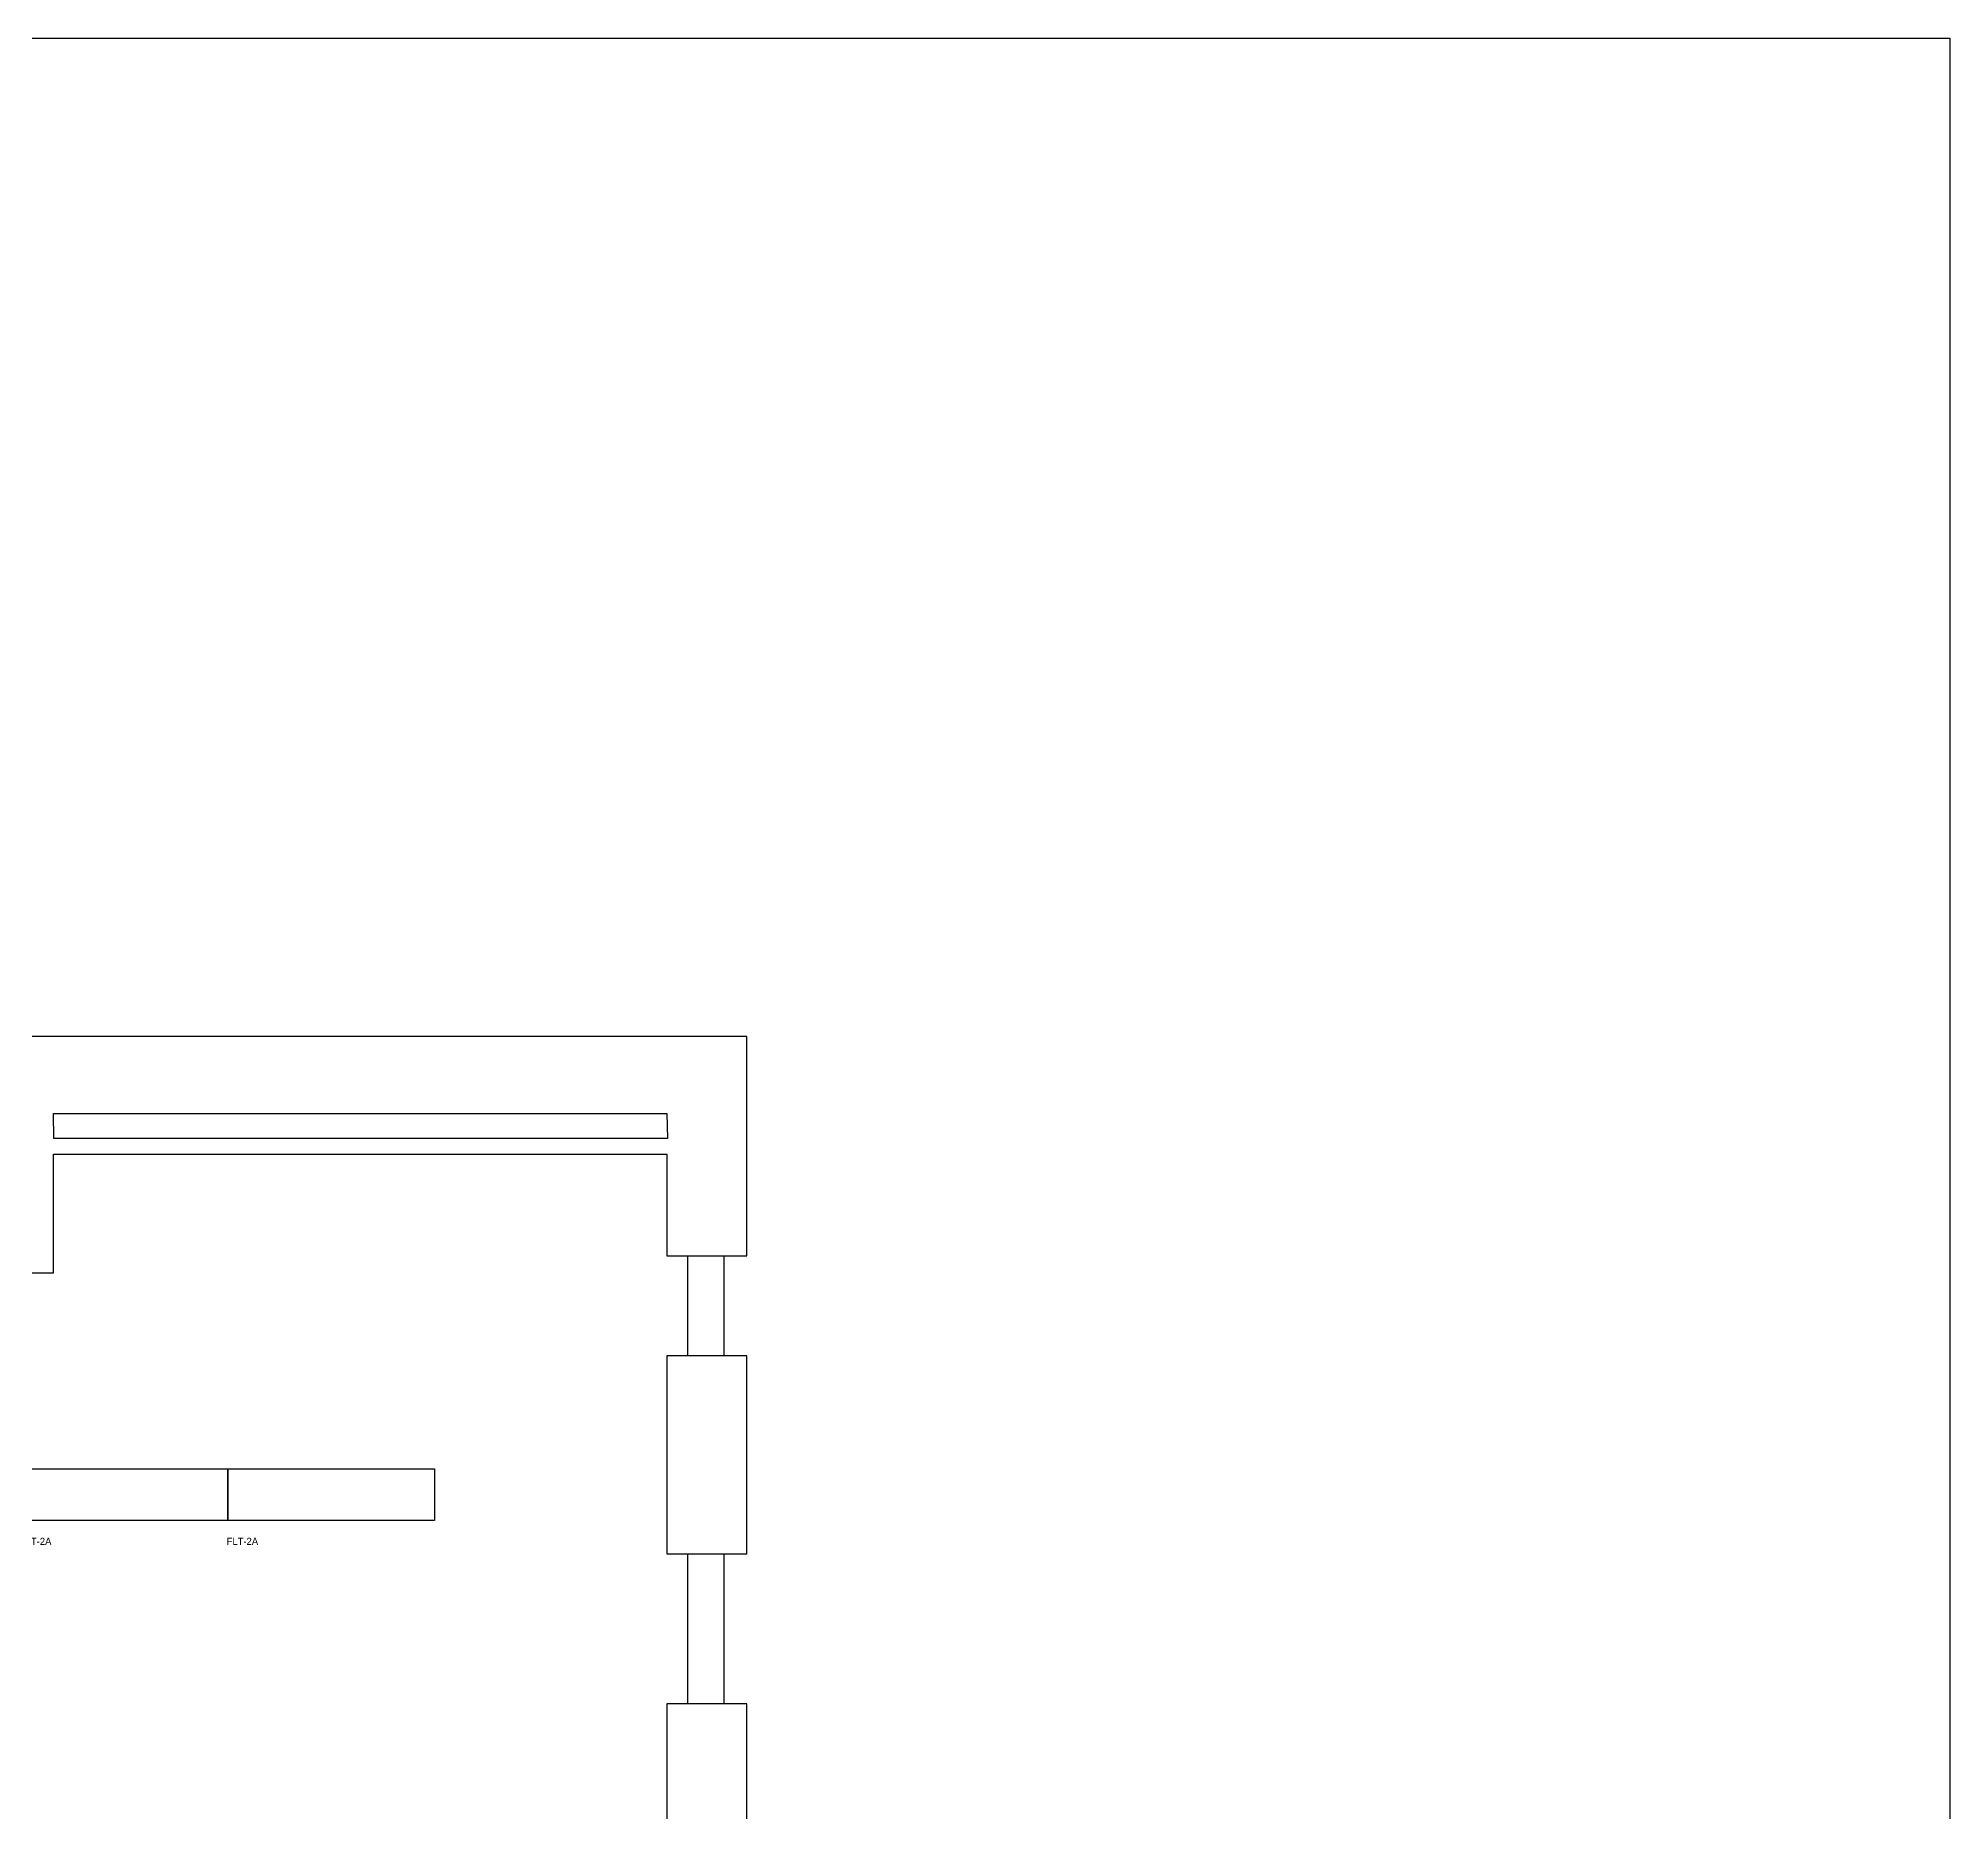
# Model space of a CAD drawing. Header units: feet. Extents: x 0 to 2831, y 0 to 3280.
# Drawn here: x 2155 to 2831, y 2652 to 3280 of the extents above; entities that cross this region are included whole.
import ezdxf
from ezdxf.enums import TextEntityAlignment as Align

# ---------------------------------------------------------------- set-up
doc = ezdxf.new("R2018")
doc.units = ezdxf.units.FT
doc.header["$MEASUREMENT"] = 0
doc.layers.get('0').update_dxf_attribs({"color": 255})
doc.layers.add('FLT-FIXTURES', color=3, linetype='Continuous')
doc.styles.get("Standard").update_dxf_attribs({"font": 'arial.ttf'})

# ---------------------------------------------------------------- blocks, each defined once
blk = doc.blocks.new('FLT-2A')
at = {"layer": 'FLT-FIXTURES'}
blk.add_lwpolyline([(0, 18.29), (73.15, 18.29), (73.15, 0), (0, 0)], close=True, dxfattribs=at)
at = {"lineweight": 30}
blk.add_attdef('FLT-2A', text='', height=4, dxfattribs=at).set_placement((-0.46, -6.08), align=Align.TOP_LEFT)

msp = doc.modelspace()

# ---------------------------------------------------------------- linework, layer by layer
for points in [[(0, 3279.74), (2831.29, 3279.74), (2831.29, 0), (0, 0)], [(2160.11, 2899.1), (2377.23, 2899.1), (2377.43, 2890.29), (2160.31, 2890.29)], [(2405.55, 2743.32), (2405.55, 2813.33), (2377.23, 2813.33), (2377.23, 2743.32)], [(2377.23, 2454.63), (2405.55, 2454.63), (2405.55, 2690.15), (2377.23, 2690.15)]]:
    msp.add_lwpolyline(points, close=True)
for points in [[(1958.57, 2842.76), (2160.11, 2842.76), (2160.11, 2884.7), (2377.23, 2884.7), (2377.23, 2848.81), (2405.55, 2848.81), (2405.55, 2926.46), (1947.83, 2926.46), (1947.83, 2725.64), (1843.4, 2725.64), (1843.4, 2714.42), (1805.06, 2714.42), (1805.06, 2724.92), (1843.4, 2724.92)], [(2384.6, 2813.33), (2384.6, 2848.81)], [(2397.4, 2848.81), (2397.4, 2813.33)], [(2384.6, 2690.15), (2384.6, 2743.32)], [(2397.4, 2743.32), (2397.4, 2690.15)]]:
    msp.add_lwpolyline(points)

# ---------------------------------------------------------------- block references
at = {"layer": 'FLT-FIXTURES'}
ref = msp.add_blockref('FLT-2A', (2148.73, 2755.06), dxfattribs=at)
lines = msp.add_mtext('FLT-2A', dxfattribs={"layer": '0', "insert": (2148.26, 2748.98), "char_height": 2.5, "attachment_point": 1})
ref.add_attrib('FLT-2A', '', (2148.26, 2748.98)).embed_mtext(lines)
ref = msp.add_blockref('FLT-2A', (2221.88, 2755.06), dxfattribs=at)
lines = msp.add_mtext('FLT-2A', dxfattribs={"layer": '0', "insert": (2221.42, 2748.98), "char_height": 2.5, "attachment_point": 1})
ref.add_attrib('FLT-2A', '', (2221.42, 2748.98)).embed_mtext(lines)

doc.saveas('drawing.dxf')
